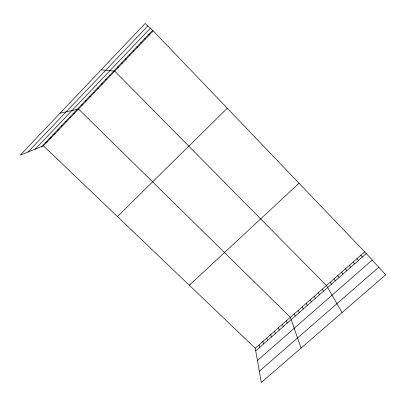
<?xml version="1.0" encoding="UTF-8"?>
<svg xmlns="http://www.w3.org/2000/svg" width="406" height="406" viewBox="0 0 406 406"><rect width="100%" height="100%" fill="white"/><g stroke="black" fill="none" stroke-linecap="round" stroke-linejoin="round"><path stroke-width="0.61" d="M27.948 152.042L147.799 25.959M35.2 149.149L150.337 28.258M41.701 146.556L152.605 30.313M43.442 145.861L153.209 30.861L145.109 23.523L20.3 155.092L43.442 145.861L255.257 348.252L261.317 382.477L385.7 274.801L364.684 251.827L153.209 30.861M117.425 216.55L227.264 108.235M189.323 285.251L299.034 183.228M255.257 348.252L364.684 251.827M255.714 350.85L366.273 253.562M257.429 360.528L372.2 260.038M259.327 371.251L378.783 267.239M45.594 142.481L47.294 141.826M49.491 138.39L51.156 137.781M53.409 134.285L55.033 133.716M57.337 130.169L58.921 129.646M61.276 126.038L62.823 125.555M65.229 121.896L66.736 121.455M69.198 117.735L70.664 117.339M73.176 113.563L74.608 113.213M60.052 113.193L78.561 109.067L290.356 317.319L301.064 348.064M81.18 105.179L82.53 104.91M85.199 100.962L86.508 100.744M89.234 96.735L90.502 96.557M93.284 92.492L94.512 92.36M97.349 88.234L98.531 88.148M101.424 83.961L102.566 83.92M105.514 79.672L106.616 79.677M109.615 75.369L110.676 75.425M101.19 69.822L114.751 71.151L326.439 285.525L342.07 312.569M117.567 67.036L118.542 67.183M121.409 63.011L122.343 63.199M125.266 58.966L126.159 59.2M129.133 54.911L129.991 55.191M133.016 50.846L133.828 51.166M136.908 46.766L137.68 47.132M140.811 42.671L141.547 43.082M144.734 38.565L145.419 39.022M148.662 34.444L149.312 34.946M360.812 255.237L362.36 257.008M356.95 258.642L358.452 260.444M353.098 262.037L354.56 263.87M349.256 265.422L350.677 267.285M345.425 268.797L346.81 270.69M341.608 272.162L342.948 274.086M337.797 275.517L339.101 277.476M334.001 278.861L335.265 280.85M330.215 282.2L331.438 284.215M322.379 289.102L323.521 291.183M318.334 292.67L319.436 294.781M314.3 296.223L315.36 298.364M310.28 299.765L311.295 301.942M306.271 303.297L307.246 305.505M302.272 306.819L303.206 309.057M298.288 310.331L299.181 312.6M294.32 313.833L295.172 316.132M286.408 320.801L287.184 323.161M282.474 324.267L283.205 326.663M278.552 327.723L279.242 330.149M274.639 331.174L275.293 333.625M270.736 334.61L271.35 337.092M266.849 338.036L267.427 340.548M262.971 341.451L263.509 343.994M259.109 344.856L259.607 347.429"/></g></svg>
